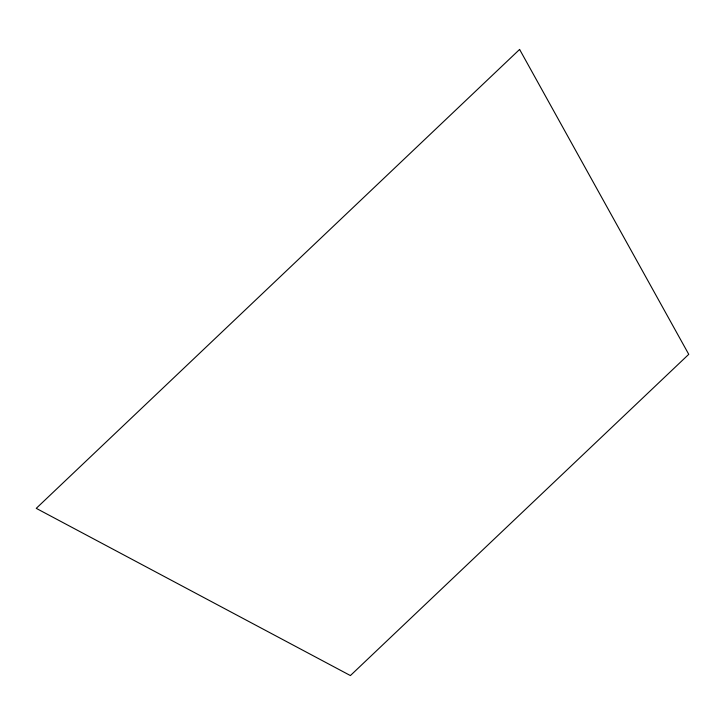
<?xml version="1.0" encoding="UTF-8"?>
<svg xmlns="http://www.w3.org/2000/svg" width="725" height="725" viewBox="0 0 725 725"><rect width="100%" height="100%" fill="white"/><g stroke="black" fill="none" stroke-linecap="round" stroke-linejoin="round"><path stroke-width="1.09" d="M519.607 49.436L36.25 508.352L350.402 675.564L688.75 354.326L519.607 49.436"/></g></svg>
